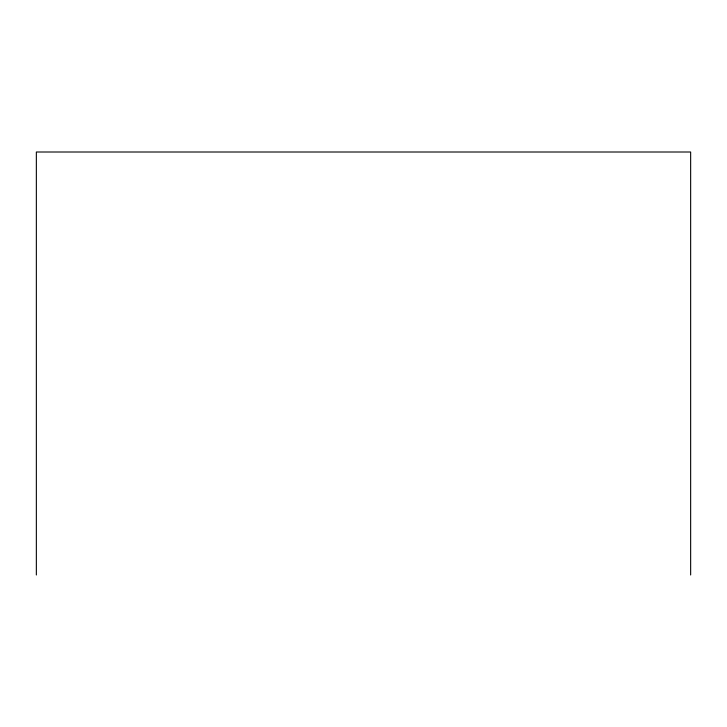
<?xml version="1.0" encoding="UTF-8"?>
<svg xmlns="http://www.w3.org/2000/svg" width="727" height="727" viewBox="0 0 727 727"><rect width="100%" height="100%" fill="white"/><g stroke="black" fill="none" stroke-linecap="round" stroke-linejoin="round"><path stroke-width="1.09" d="M690.65 574.993L690.65 152.007L36.35 152.007L36.35 574.993"/></g></svg>
